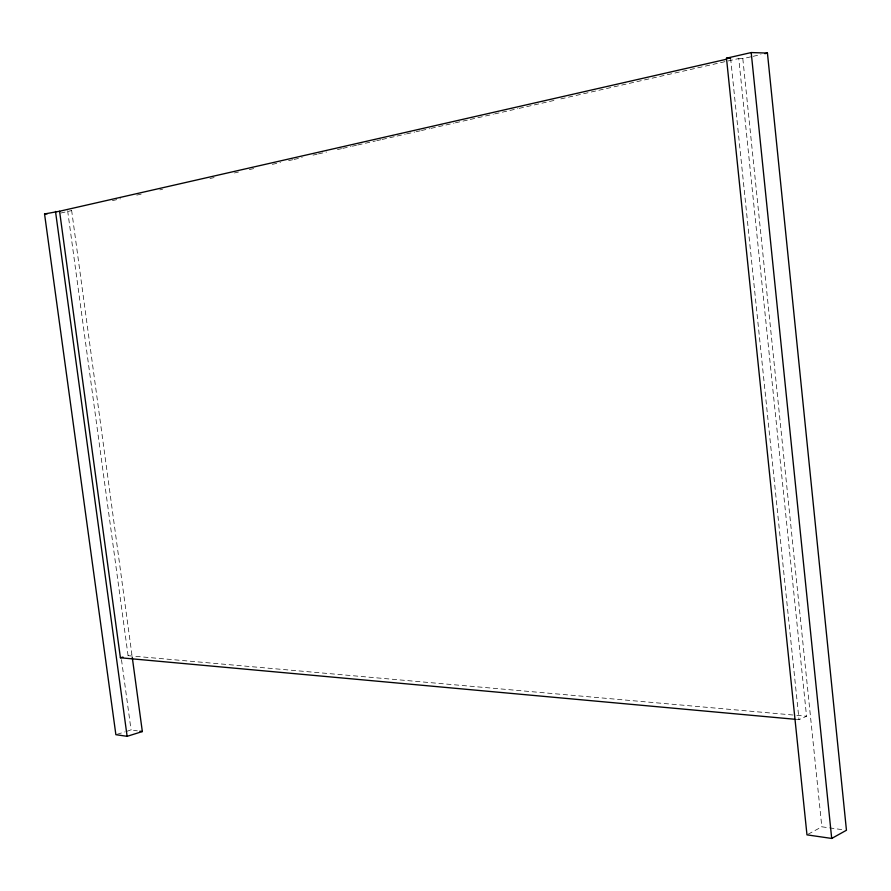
<?xml version="1.0" encoding="UTF-8"?>
<svg xmlns="http://www.w3.org/2000/svg" width="891" height="891" viewBox="0 0 891 891"><rect width="100%" height="100%" fill="white"/><g stroke="black" fill="none" stroke-linecap="round" stroke-linejoin="round"><path stroke-width="0.67" stroke-dasharray="4.46 3.34" d="M808.115 834.232L821.825 826.803L842.34 829.677M796.242 719.393L799.015 719.638L806.544 716.219L738.762 58.539L558.445 99.447M117.144 734.295L124.74 731.934M125.999 731.544L131.066 729.974L137.325 730.854M67.649 210.799L128.081 655.665L131.901 654.629L71.659 210.577L68.986 210.721M112.389 200.642L120.519 198.804M136.791 195.107L142.215 193.882M159.845 189.883L162.552 189.26M210.009 178.501L214.074 177.576M234.411 172.965L238.476 172.041M249.324 169.58L256.107 168.043M272.368 164.356L280.509 162.507M288.639 160.658L292.705 159.734M294.063 159.433L302.205 157.584M313.042 155.123L317.118 154.199M318.466 153.898L326.607 152.049M337.455 149.588L341.52 148.663M342.868 148.351L351.009 146.514M352.368 146.202L356.433 145.278M357.792 144.977L375.412 140.978M376.77 140.667L380.836 139.742M382.194 139.442L395.749 136.356M397.108 136.056L405.238 134.207M406.597 133.895L414.727 132.057M416.086 131.745L420.151 130.821M421.51 130.52L429.64 128.672M430.999 128.36L444.553 125.286M445.912 124.985L454.054 123.136M455.401 122.824L468.967 119.75M470.314 119.439L493.369 114.215M494.717 113.903L517.771 108.68M519.13 108.368L557.087 99.759M60.655 213.072L71.659 210.577M738.762 58.539L742.816 58.65L751.881 56.601M753.185 56.311L760.959 54.551M128.081 655.665L795.463 715.228M796.844 715.35L806.544 716.219M121.488 659.674L131.066 729.974M742.816 58.65L821.825 826.803M730.609 58.316L799.015 719.638"/><path stroke-width="1.34" d="M831.704 838.442L846.45 830.256L767.441 53.081L751.202 52.558L726.488 58.205L806.979 834.856L831.704 838.442L751.202 52.558M726.533 59.24L59.574 211.234L44.55 213.951L115.875 734.685L127.123 736.322L142.337 731.556L132.269 657.369M59.574 211.234L120.408 657.77L122.969 657.068M764.846 53.672L767.441 53.081M44.55 213.951L47.234 213.807M726.488 58.205L730.609 58.316M120.408 657.77L794.85 719.26M139.831 731.199L142.337 731.556M55.509 211.445L127.123 736.322"/></g></svg>
